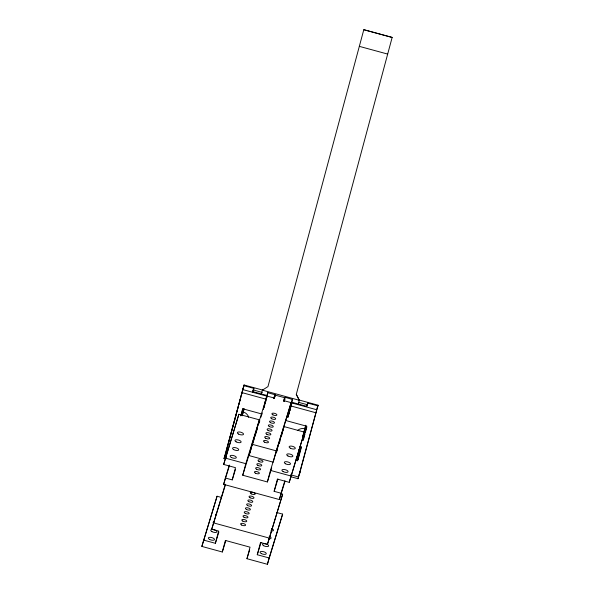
<?xml version="1.0" encoding="UTF-8"?>
<svg xmlns="http://www.w3.org/2000/svg" width="594" height="594" viewBox="0 0 594 594"><rect width="100%" height="100%" fill="white"/><g stroke="black" fill="none" stroke-linecap="round" stroke-linejoin="round"><path stroke-width="0.89" d="M267.181 395.456L267.783 392.552L265.941 399.465M274.049 398.21L274.933 394.505L273.99 397.661M288.528 414.129L292.434 399.279L288.528 414.129A3.831 0.921 15.5 0 1 287.934 414.449M243.941 385.632L244.104 384.919L224.02 458.605L225.334 454.648M317.597 406.912L318.042 405.175L297.965 478.771L300.341 471.146M263.951 407.677A3.831 0.921 15.5 0 1 263.877 407.402L264.59 404.098M276.188 452.531L291.112 402.635L283.717 400.616L284.764 397.252L283.672 401.381M273.886 398.455L274.094 397.586L273.804 398.515M284.236 401.277L284.444 400.408L284.155 401.344M274.859 396.978L275.423 394.676L274.346 398.062L266.951 396.042L252.064 444.267L249.057 455.583L273.21 462.177L276.225 450.853L291.112 402.635M264.835 403.133L266.045 398.76M266.572 397.134L266.944 395.634L265.986 398.804M243.807 386.145L241.253 395.656M225.824 540.599L222.304 551.997L201.849 546.413L217.07 496.235L221.295 497.386M285.038 481.14L279.358 499.547L223.648 484.355L225.334 478.014L232.239 479.893L235.491 467.671L223.663 464.441L238.885 414.263L259.34 419.839L256.504 430.502M217.07 496.235L201.849 546.413M238.885 414.263L223.663 464.441M203.534 540.072L215.37 543.302L218.622 531.073L211.716 529.187L225.319 484.273M222.304 551.997L225.378 540.443L250.029 547.171L246.956 558.716L267.411 564.3L282.633 514.122L276.722 512.511M271.71 467.924L267.382 481.957L242.731 475.23L245.805 463.684L259.34 419.839M265.83 399.554L265.266 401.796L265.733 400.215M264.404 405.62L266.951 396.042M264.427 405.999L264.627 405.257M267.382 481.957L270.456 470.403L283.991 426.566L304.447 432.15L289.226 482.328L277.398 479.098L274.138 491.327L281.044 493.213L284.83 480.932M281.623 435.454L283.991 426.566M282.633 514.122L269.104 557.959L257.269 554.729L260.521 542.5L267.426 544.386L282.647 494.208L280.88 493.725M267.426 544.386L282.647 494.208M279.358 499.547L281.044 493.213M267.411 564.3L269.104 557.959M289.226 482.328L304.447 432.15M225.572 453.749L243.859 385.647L253.965 388.409L252.799 392.396M226.396 450.972L228.311 443.837M228.794 442.055L238.38 406.363M238.855 404.581L240.77 397.445M240.756 415.897L242.671 408.761L261.909 414.011M241.075 415.718L242.983 408.62M242.248 415.54L243.926 409.296M242.226 415.785L244.141 408.65M253.081 390.718L253.504 389.129M253.326 390.785L253.757 389.196M261.419 393.725L262.377 390.154L267.961 386.605L363.803 29.7L392.151 37.429L296.295 394.371L299.331 400.304L262.377 390.154M291.884 402.97L287.86 417.337L291.884 402.97L316.528 409.697M298.388 403.809L299.354 400.237M306.742 406.266L307.699 403.066L317.805 405.821L299.279 474.814M296.584 459.489L300.067 446.517M302.673 436.805L303.393 434.132M303.876 432.35L305.791 425.207M296.792 458.85L300.052 446.733M302.65 437.058L305.762 425.46M295.745 460.261L297.49 460.744L301.321 446.465M298.01 459.838L301.351 447.408M303.497 439.419L304.922 434.088M305.398 432.313L306.831 426.989M266.164 398.671L266.379 397.876M290.689 405.479L289.909 408.516L291.595 402.361L290.912 404.685M289.59 411.167L288.699 414.256L290.377 408.093L289.709 410.387M263.877 407.402L266.944 396.309M284.4 401.032L284.875 399.324M226.047 452.249L225.735 453.356M265.058 403.66L265.266 402.918M264.516 405.984L264.724 405.242M266.892 397.401L267.04 396.889M284.34 400.482L285.283 397.327L292.404 399.465M225.334 478.014L229.128 465.741M223.648 484.355L229.603 465.065M211.716 529.187L225.252 485.35M232.239 479.893L235.484 469.371M215.37 543.302L218.889 531.905M242.731 475.23L256.266 431.393M249.057 455.583L251.477 447.75M252.012 446.005L254.432 438.164M254.975 436.419L257.395 428.578M259.006 423.351L259.816 420.738M260.885 417.255L262.236 412.904M263.268 409.556L263.944 407.365M276.314 453.022L277.665 448.633M279.291 443.376L280.101 440.748M246.956 558.716L249.666 549.955M274.138 491.327L277.933 479.054M257.269 554.729L261.063 542.456M266.298 399.123L266.491 398.507M363.803 29.7L392.151 37.429M359.333 46.354L387.682 54.084M253.72 388.335L252.658 391.565L266.877 395.448M296.295 394.371L299.339 400.274M307.944 403.133L306.883 406.355L291.773 402.235M303.348 439.226L302.925 440.518L306.756 426.24L285.766 420.515M297.49 460.744L297.913 459.452L296.168 458.969M244.075 385.001L262.786 390.11M298.418 399.829L318.02 405.175M267.753 392.738L274.903 394.691M275.252 395.136L284.615 397.69M253.438 390.02L262.244 392.419M298.359 402.272L307.172 404.677M242.582 389.523L267.233 396.243M241.736 392.545L266.379 399.272M291.03 405.992L315.681 412.719M252.064 444.267L276.225 450.853M224.48 456.786L226.24 457.261M290.503 474.792L298.426 476.952M225.349 458.1L245.805 463.684M270.456 470.403L290.912 475.987M224.057 458.516L225.817 458.999M290.956 476.767L298.002 478.69M213.409 522.846L269.112 538.045M297.468 430.598A7.663 7.388 18.3 0 1 304.833 428.779M243.206 411.969A7.663 7.388 18.3 0 1 248.656 417.285M291.832 402.183A3.831 0.921 15.5 0 1 291.238 402.494M215.778 515.288A3.193 1.277 14.9 0 1 216.721 513.951M213.372 523.084A3.193 1.277 14.9 0 1 214.315 521.747M269.149 536.367A3.193 1.277 14.9 0 1 271.072 538.164A3.193 1.277 14.9 0 1 268.421 538.721M271.555 528.571A3.193 1.277 14.9 0 1 273.478 530.368A3.193 1.277 14.9 0 1 270.827 530.925M265.733 401.373L265.644 401.782L265.733 401.373M264.486 442.122A2.554 1.017 14.9 0 0 268.443 442.292A2.554 1.017 14.9 0 0 265.006 440.436A2.554 1.017 14.9 0 0 264.486 442.122M265.689 438.231A2.554 1.017 14.9 0 0 269.646 438.394A2.554 1.017 14.9 0 0 266.209 436.538A2.554 1.017 14.9 0 0 265.689 438.231M266.892 434.333A2.554 1.017 14.9 0 0 270.849 434.496A2.554 1.017 14.9 0 0 267.411 432.64A2.554 1.017 14.9 0 0 266.892 434.333M268.094 430.435A2.554 1.017 14.9 0 0 272.052 430.598A2.554 1.017 14.9 0 0 268.614 428.749A2.554 1.017 14.9 0 0 268.094 430.435M269.297 426.537A2.554 1.017 14.9 0 0 273.255 426.7A2.554 1.017 14.9 0 0 269.817 424.851A2.554 1.017 14.9 0 0 269.297 426.537M270.5 422.638A2.554 1.017 14.9 0 0 274.458 422.809A2.554 1.017 14.9 0 0 271.02 420.953A2.554 1.017 14.9 0 0 270.5 422.638M271.703 418.748A2.554 1.017 14.9 0 0 275.661 418.911A2.554 1.017 14.9 0 0 272.223 417.055A2.554 1.017 14.9 0 0 271.703 418.748M272.906 414.85A2.554 1.017 14.9 0 0 276.863 415.013A2.554 1.017 14.9 0 0 273.426 413.157A2.554 1.017 14.9 0 0 272.906 414.85M209.548 539.426A3.193 1.277 14.9 0 0 214.493 539.634A3.193 1.277 14.9 0 0 210.202 537.318A3.193 1.277 14.9 0 0 209.548 539.426M211.954 531.63A3.193 1.277 14.9 0 0 216.899 531.838A3.193 1.277 14.9 0 0 212.607 529.521A3.193 1.277 14.9 0 0 211.954 531.63M263.714 545.752A3.193 1.277 14.9 0 0 268.666 545.96A3.193 1.277 14.9 0 0 264.367 543.644A3.193 1.277 14.9 0 0 263.714 545.752M261.308 553.549A3.193 1.277 14.9 0 0 266.261 553.749A3.193 1.277 14.9 0 0 261.961 551.432A3.193 1.277 14.9 0 0 261.308 553.549M241.602 525.014A2.554 1.017 14.9 0 0 245.56 525.178A2.554 1.017 14.9 0 0 242.122 523.329A2.554 1.017 14.9 0 0 241.602 525.014M242.805 521.116A2.554 1.017 14.9 0 0 246.762 521.28A2.554 1.017 14.9 0 0 243.325 519.431A2.554 1.017 14.9 0 0 242.805 521.116M244.008 517.218A2.554 1.017 14.9 0 0 247.965 517.381A2.554 1.017 14.9 0 0 244.528 515.533A2.554 1.017 14.9 0 0 244.008 517.218M245.211 513.32A2.554 1.017 14.9 0 0 249.168 513.491A2.554 1.017 14.9 0 0 245.73 511.634A2.554 1.017 14.9 0 0 245.211 513.32M246.413 509.429A2.554 1.017 14.9 0 0 250.371 509.593A2.554 1.017 14.9 0 0 246.933 507.736A2.554 1.017 14.9 0 0 246.413 509.429M247.616 505.531A2.554 1.017 14.9 0 0 251.574 505.694A2.554 1.017 14.9 0 0 248.136 503.846A2.554 1.017 14.9 0 0 247.616 505.531M248.819 501.633A2.554 1.017 14.9 0 0 252.777 501.796A2.554 1.017 14.9 0 0 249.339 499.948A2.554 1.017 14.9 0 0 248.819 501.633M250.022 497.735A2.554 1.017 14.9 0 0 253.98 497.898A2.554 1.017 14.9 0 0 250.542 496.049A2.554 1.017 14.9 0 0 250.022 497.735M251.225 493.837A2.554 1.017 14.9 0 0 255.182 494.008A2.554 1.017 14.9 0 0 251.745 492.151A2.554 1.017 14.9 0 0 251.225 493.837M290.34 448.188A3.193 1.277 14.9 0 0 295.285 448.396A3.193 1.277 14.9 0 0 290.993 446.079A3.193 1.277 14.9 0 0 290.34 448.188M283.123 471.569A3.193 1.277 14.9 0 0 288.068 471.777A3.193 1.277 14.9 0 0 283.776 469.46A3.193 1.277 14.9 0 0 283.123 471.569M287.934 455.984A3.193 1.277 14.9 0 0 292.879 456.192A3.193 1.277 14.9 0 0 288.587 453.875A3.193 1.277 14.9 0 0 287.934 455.984M285.528 463.78A3.193 1.277 14.9 0 0 290.473 463.981A3.193 1.277 14.9 0 0 286.182 461.672A3.193 1.277 14.9 0 0 285.528 463.78M231.363 457.454A3.193 1.277 14.9 0 0 236.308 457.655A3.193 1.277 14.9 0 0 232.009 455.338A3.193 1.277 14.9 0 0 231.363 457.454M238.58 434.073A3.193 1.277 14.9 0 0 243.525 434.273A3.193 1.277 14.9 0 0 239.226 431.964A3.193 1.277 14.9 0 0 238.58 434.073M233.769 449.658A3.193 1.277 14.9 0 0 238.714 449.866A3.193 1.277 14.9 0 0 234.415 447.549A3.193 1.277 14.9 0 0 233.769 449.658M236.174 441.862A3.193 1.277 14.9 0 0 241.119 442.07A3.193 1.277 14.9 0 0 236.82 439.753A3.193 1.277 14.9 0 0 236.174 441.862M256.601 469.26A2.554 1.017 14.9 0 0 260.558 469.423A2.554 1.017 14.9 0 0 257.12 467.575A2.554 1.017 14.9 0 0 256.601 469.26M255.398 473.158A2.554 1.017 14.9 0 0 259.355 473.321A2.554 1.017 14.9 0 0 255.917 471.473A2.554 1.017 14.9 0 0 255.398 473.158M259.006 461.464A2.554 1.017 14.9 0 0 262.964 461.635A2.554 1.017 14.9 0 0 259.526 459.778A2.554 1.017 14.9 0 0 259.006 461.464M257.803 465.362A2.554 1.017 14.9 0 0 261.761 465.525A2.554 1.017 14.9 0 0 258.323 463.676A2.554 1.017 14.9 0 0 257.803 465.362"/></g></svg>
